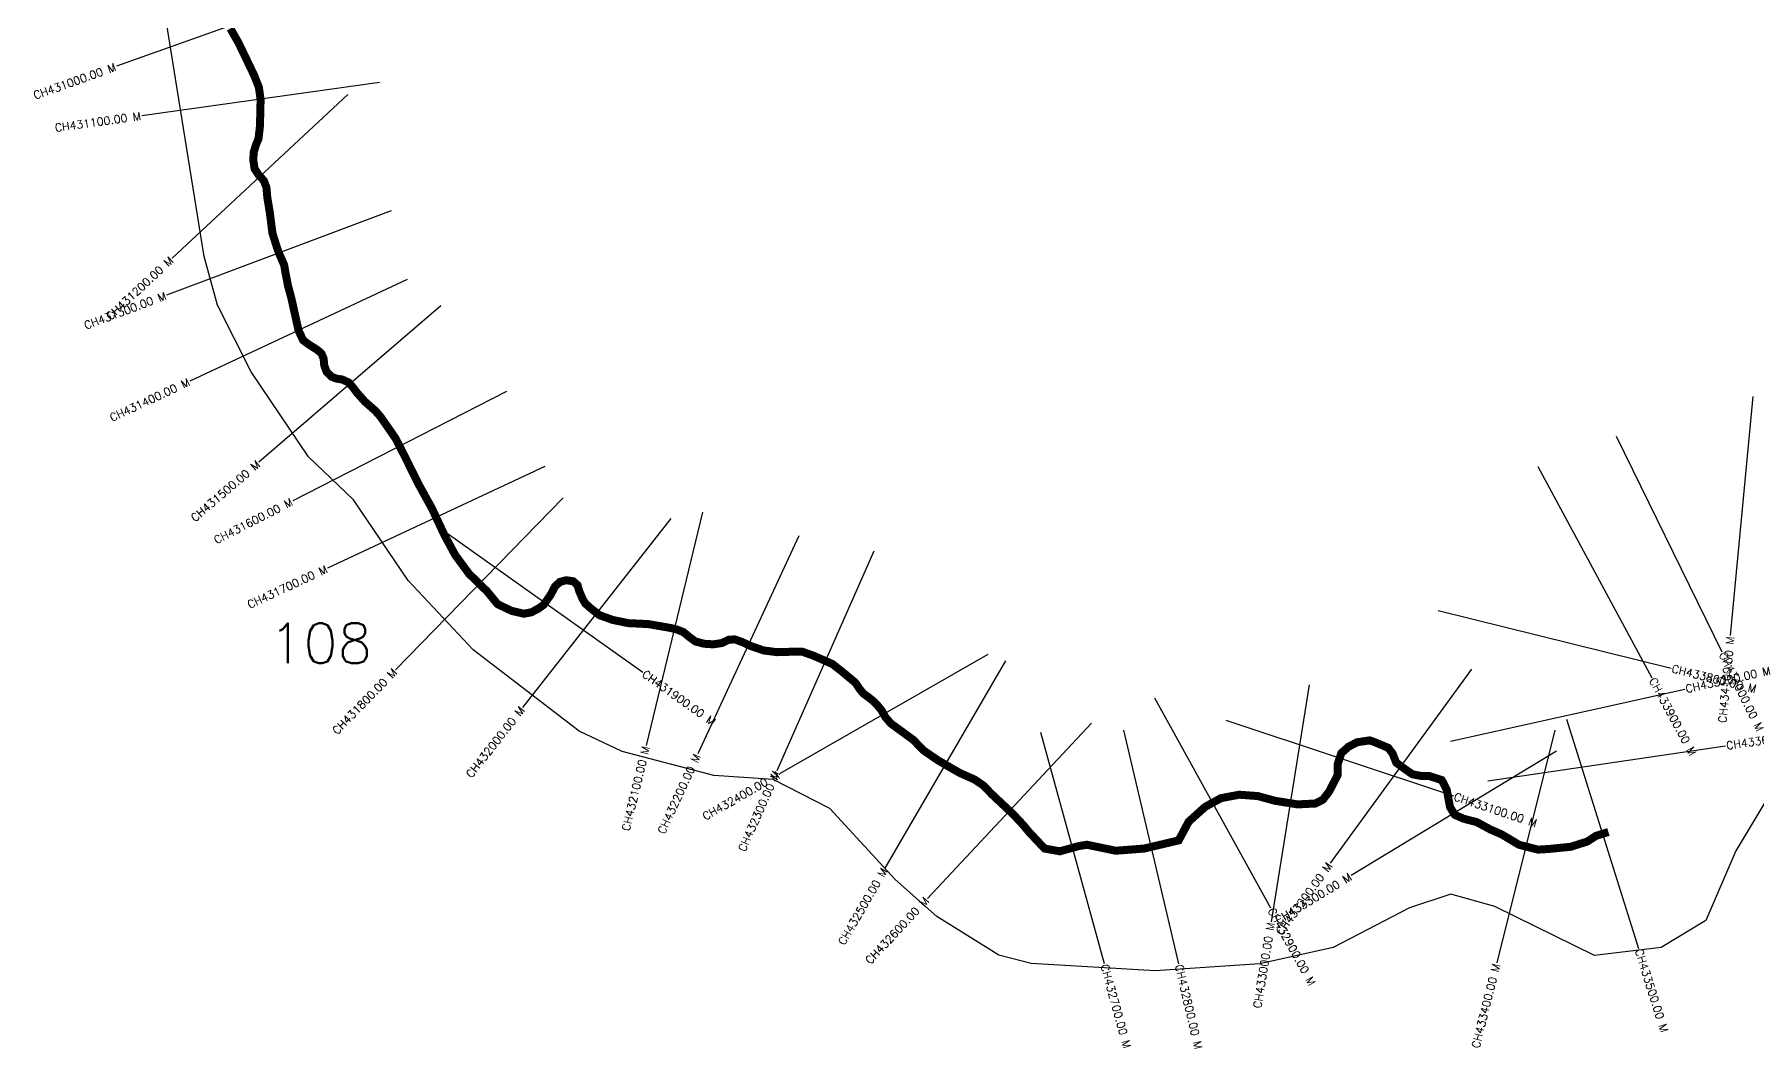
# Model space of a CAD drawing. Header units: metres. Extents: x 305136 to 309379, y 1922813 to 1928295.
# Drawn here: x 305810 to 307963, y 1922813 to 1924080 of the extents above; entities that cross this region are included whole.
import ezdxf
from ezdxf.enums import TextEntityAlignment as Align

# ---------------------------------------------------------------- set-up
doc = ezdxf.new("R2010")
doc.units = ezdxf.units.M
for name, color, linetype in [('CS', 134, 'Continuous'), ('CSMark', 6, 'Continuous'), ('UNPROTECTED', 10, 'Continuous')]:
    doc.layers.add(name, color=color, linetype=linetype)
doc.styles.get("Standard").update_dxf_attribs({"font": 'simplex.shx'})

msp = doc.modelspace()

# ---------------------------------------------------------------- linework, layer by layer
at = {"color": 6, "flags": 128}
msp.add_lwpolyline([(307998, 1923163.8), (307935.9, 1923059.8), (307898.3, 1922972.7), (307842.3, 1922938.9), (307759.1, 1922928.9), (307634.7, 1922990.3), (307579.7, 1923005.7), (307528, 1922988.6), (307432.6, 1922938.9), (307341.1, 1922918.7), (307210.2, 1922909.8), (307055.3, 1922919), (307014.7, 1922929.2), (306937.3, 1922977.8), (306885.4, 1923024), (306803.5, 1923112.5), (306733, 1923148.8), (306658.7, 1923154.1), (306544.3, 1923183.9), (306490.6, 1923209.2), (306358, 1923311), (306276.9, 1923397.7), (306208.3, 1923498.3), (306152.4, 1923552), (306080.5, 1923658.3), (306038.6, 1923741.7), (306022, 1923802.3), (305974.2, 1924097.2)], dxfattribs=at)
at = {"layer": 'CS'}
for p, q in [((306194.7, 1924140.9), (305912.2, 1924040.1)), ((306240.9, 1924019.9), (305943.8, 1923978.4)), ((306201.3, 1924004.9), (305981.8, 1923800.3)), ((306255.7, 1923859.7), (305974.9, 1923754.3)), ((306275.6, 1923773.8), (306003.8, 1923646.8)), ((306317.8, 1923740.9), (306090.3, 1923545.4)), ((306399.6, 1923633.8), (306132.5, 1923497.1)), ((307956.8, 1923627.4), (307928.8, 1923328.7)), ((307786.1, 1923577.8), (307918.2, 1923308.4)), ((306447.6, 1923540), (306175.8, 1923413)), ((307688.1, 1923540), (307830.7, 1923276)), ((306470.6, 1923500.7), (306261, 1923286.1)), ((306605, 1923474.9), (306419.7, 1923239)), ((306644.6, 1923482.9), (306574.1, 1923191.3)), ((306325.7, 1923456.8), (306570.1, 1923282.9)), ((306765, 1923453.2), (306638.6, 1923181.1)), ((306858.8, 1923434.3), (306737.5, 1923159.9)), ((307563.7, 1923359.9), (307854.9, 1923288)), ((307001.2, 1923304.9), (306740.8, 1923156)), ((307023.1, 1923297.4), (306872.5, 1923038)), ((307605.6, 1923286.8), (307428.8, 1923044.4)), ((307402.5, 1923267.4), (307355, 1922971.2)), ((307579, 1923197), (307872, 1923261.7)), ((307209.3, 1923251.1), (307354.1, 1922988.4)), ((307130.7, 1923219.3), (306925.5, 1923000.4)), ((307298.4, 1923223.2), (307583, 1923128.3)), ((307724.2, 1923224.1), (307814, 1922937.9)), ((307066.8, 1923208.1), (307146.4, 1922918.9)), ((307170.6, 1923210.7), (307239.5, 1922918.7)), ((307709.6, 1923210.7), (307636.9, 1922919.7)), ((307711.5, 1923184.5), (307455.1, 1923028.8)), ((307626, 1923147.3), (307922.8, 1923191))]:
    msp.add_line(p, q, dxfattribs=at)
at = {"layer": 'UNPROTECTED', "const_width": 10, "flags": 128}
msp.add_lwpolyline([(306054.6, 1924087.3), (306065.1, 1924068.9), (306084.3, 1924028.9), (306090.3, 1924013.7), (306092.4, 1923998.4), (306091.6, 1923965.4), (306089.8, 1923949.6), (306086.4, 1923941.5), (306083.8, 1923932.7), (306083.2, 1923923.1), (306084.9, 1923912), (306090.2, 1923904.1), (306096.4, 1923897.3), (306099.7, 1923888.8), (306100.8, 1923875.9), (306103.8, 1923858.2), (306107.2, 1923831.6), (306112.9, 1923813.4), (306116.2, 1923804.6), (306121.8, 1923791.9), (306123.3, 1923783.1), (306126.7, 1923765.6), (306131, 1923749.6), (306136.6, 1923724.4), (306139.7, 1923710.3), (306145.5, 1923697.8), (306152.6, 1923692.5), (306163.7, 1923685.5), (306168.6, 1923680.9), (306171.2, 1923674.7), (306171.8, 1923666.8), (306174.9, 1923658.4), (306181.3, 1923652), (306187.9, 1923649.7), (306194.1, 1923648.8), (306202.5, 1923645), (306207.8, 1923638.9), (306212.9, 1923632.1), (306222.6, 1923621.2), (306235.6, 1923609.8), (306242.3, 1923602.1), (306250, 1923591.1), (306261.2, 1923574.9), (306272.6, 1923552.6), (306289.5, 1923518.4), (306306.3, 1923488), (306322.2, 1923454.1), (306335.5, 1923429.5), (306352.8, 1923406), (306375.4, 1923384), (306388.5, 1923368), (306406.1, 1923359.6), (306421.2, 1923356.1), (306430.6, 1923357.8), (306439.2, 1923362.3), (306445.9, 1923367), (306454.5, 1923379.2), (306460.5, 1923390.5), (306466.6, 1923395.9), (306474.3, 1923397.9), (306482.8, 1923396.7), (306488.4, 1923391.8), (306490.6, 1923384.2), (306494.7, 1923374.6), (306498, 1923369), (306504.2, 1923363.4), (306515.7, 1923354.3), (306532.3, 1923348.3), (306551.7, 1923344.3), (306576.9, 1923343.1), (306605, 1923338.2), (306611.7, 1923336.6), (306620.7, 1923333.1), (306628.2, 1923326.9), (306635.7, 1923321.4), (306646.8, 1923318.5), (306658, 1923317.8), (306668.8, 1923319.4), (306677.3, 1923323.5), (306684.8, 1923324), (306694, 1923320.7), (306704.6, 1923315.8), (306720.8, 1923310.2), (306737.8, 1923308), (306754.4, 1923308.5), (306769.2, 1923308.6), (306782.5, 1923303.9), (306797.2, 1923297.5), (306806.7, 1923293.3), (306817.6, 1923284.8), (306833.3, 1923271.8), (306836.8, 1923268.2), (306840.9, 1923261.9), (306845.6, 1923256.3), (306851.8, 1923251.8), (306857.4, 1923247.3), (306862.6, 1923242.3), (306868.2, 1923235.4), (306873.1, 1923226.8), (306879.9, 1923218.9), (306908.1, 1923198.3), (306920.6, 1923185.3), (306938.7, 1923172.9), (306966, 1923157.1), (306984.1, 1923149.1), (306995, 1923141.8), (307006.4, 1923130.2), (307032.6, 1923105.6), (307045.7, 1923091.6), (307052.4, 1923083.4), (307072, 1923062.6), (307091.1, 1923059.2), (307114.6, 1923065.7), (307124.8, 1923067.4), (307160.9, 1923059.9), (307196.3, 1923062.6), (307239.5, 1923072.8), (307252.1, 1923096.3), (307272.6, 1923114.7), (307292.3, 1923125.6), (307315.2, 1923129.9), (307338.3, 1923128.2), (307360, 1923122.3), (307388, 1923117.8), (307410.4, 1923118.9), (307419.7, 1923123.7), (307427.6, 1923134), (307438.3, 1923154.7), (307438.3, 1923168.5), (307442.8, 1923181.9), (307451.7, 1923189.8), (307462.4, 1923195.4), (307478.3, 1923197.8), (307483.4, 1923196), (307501.4, 1923188.5), (307506.9, 1923181.2), (307511.4, 1923169.9), (307524.1, 1923160.6), (307531.7, 1923155.4), (307542.7, 1923153.3), (307552.4, 1923153.3), (307568.3, 1923148.2), (307568.3, 1923148.2), (307574.5, 1923136.1), (307578.6, 1923114.4), (307584.5, 1923104.8), (307584.5, 1923104.8), (307595.5, 1923099.9), (307611.7, 1923095.8), (307628.9, 1923086.5), (307643.1, 1923080.3), (307665.1, 1923067.2), (307688.6, 1923061.3), (307701, 1923062), (307729.2, 1923064.8), (307749.9, 1923071.3), (307761.3, 1923078.6), (307776.5, 1923083.3)], dxfattribs=at)

# ---------------------------------------------------------------- texts
at = {"insert": (306103, 1923344.1), "char_height": 50, "attachment_point": 1}
msp.add_mtext_dynamic_manual_height_columns('108', width=70.183, gutter_width=1, heights=[0], dxfattribs=at)
at = {"layer": 'CSMark'}
for s, rotation, p in [('CH431000.00 M', 19.6434, (305911.2, 1924039.7)), ('CH431100.00 M', 7.9634, (305942.8, 1923978.2)), ('CH431200.00 M', 42.9767, (305981, 1923799.7)), ('CH431300.00 M', 20.5693, (305973.9, 1923753.9)), ('CH431400.00 M', 25.055, (306002.9, 1923646.3)), ('CH431500.00 M', 40.6842, (306089.6, 1923544.7)), ('CH431600.00 M', 27.1046, (306131.6, 1923496.7)), ('CH431700.00 M', 25.0564, (306174.9, 1923412.6)), ('CH434100.00 M', 84.6598, (307928.8, 1923327.7)), ('CH431800.00 M', 45.6768, (306260.3, 1923285.3)), ('CH432000.00 M', 51.8601, (306419.1, 1923238.2)), ('CH432100.00 M', 76.4062, (306573.9, 1923190.3)), ('CH432200.00 M', 65.0984, (306638.2, 1923180.2)), ('CH432400.00 M', 29.7586, (306739.9, 1923155.5)), ('CH432300.00 M', 66.1593, (306737.1, 1923158.9)), ('CH433200.00 M', 53.8985, (307428.2, 1923043.6)), ('CH432500.00 M', 59.8648, (306872, 1923037.1)), ('CH433300.00 M', 31.278, (307454.2, 1923028.3)), ('CH432600.00 M', 46.8537, (306924.8, 1922999.7)), ('CH433000.00 M', 80.8892, (307354.8, 1922970.2)), ('CH433400.00 M', 75.9734, (307636.6, 1922918.7))]:
    msp.add_text(s, height=10, rotation=rotation, dxfattribs=at).set_placement(p, align=Align.MIDDLE_RIGHT)
for s, rotation, p in [('CH434000.00 M', 296.1258, (307918.7, 1923307.5)), ('CH431900.00 M', 324.5615, (306570.9, 1923282.3)), ('CH433800.00 M', 346.1332, (307855.9, 1923287.8)), ('CH433700.00 M', 12.4424, (307873, 1923261.9)), ('CH433900.00 M', 298.3781, (307831.2, 1923275.1)), ('CH433600.00 M', 8.3603, (307923.8, 1923191.1)), ('CH433100.00 M', 341.5531, (307584, 1923128)), ('CH432900.00 M', 298.8699, (307354.6, 1922987.5)), ('CH433500.00 M', 287.4194, (307814.3, 1922936.9)), ('CH432700.00 M', 285.3853, (307146.7, 1922917.9)), ('CH432800.00 M', 283.2824, (307239.7, 1922917.7))]:
    msp.add_text(s, height=10, rotation=rotation, dxfattribs=at).set_placement(p, align=Align.MIDDLE_LEFT)

doc.saveas('drawing.dxf')
